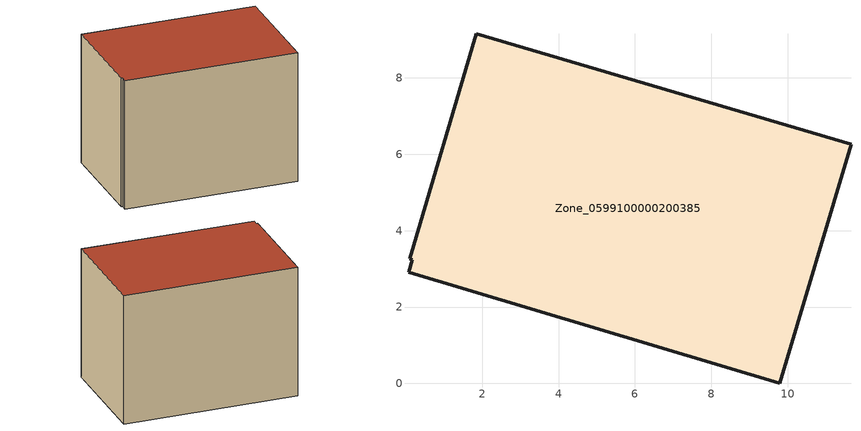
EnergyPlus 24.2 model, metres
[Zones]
Zone_0599100000200385
 floor ground (C_G): 0.07,2.91 0.17,3.24 0.1,3.27 1.85,9.16 11.66,6.26 9.8,0 z0.61
 wall outside (C_F): 11.66,6.26 1.85,9.16 0.1,3.27 0.17,3.24 0.07,2.91 9.8,0 11.66,6.26 z0.61:8.38
 roof outside (C_R): 0.17,3.24 0.07,2.91 9.8,0 11.66,6.26 1.85,9.16 0.1,3.27 z8.38
[BUILDING]
Pand.0599100000200385: North Axis=0; Terrain=City; Loads Convergence Tolerance Value=0.04; Temperature Convergence Tolerance Value=0.4; Solar Distribution=FullExterior; Maximum Number of Warmup Days=25; Minimum Number of Warmup Days=1
[Site:Location]
Rotterdam.The.Hague.AP_ZH_NLD Design_Conditions: Latitude=51.96; Longitude=4.45; Time Zone=1; Elevation=-4.5
[SITE:GROUNDTEMPERATURE:BUILDINGSURFACE]
18, 18, 18, 18, 18, 18, 18, 18, 18, 18, 18, 18
[MATERIAL] Thermal Absorptance=0.9; Solar Absorptance=0.7; Visible Absorptance=0.7
Name | Roughness | Thickness | Conductivity | Density | Specific Heat
G.TC.1965-1974 | MediumSmooth | 0.15 | 0.882353 | 540 | 1210
F.TC.1965-1974 | Rough | 0.3 | 0.697674 | 1920 | 840
R.TC.1965-1974 | MediumRough | 0.2 | 0.232558 | 1500 | 1000
[CONSTRUCTION]
C_G: G.TC.1965-1974
C_F: F.TC.1965-1974
C_R: R.TC.1965-1974
[ZONE]
Zone_0599100000200385: Type=1; Multiplier=1; Ceiling Height=Autocalculate; Volume=Autocalculate; Floor Area=autocalculate; Part of Total Floor Area=Yes
[ZONEINFILTRATION:DESIGNFLOWRATE]
Infil_Zone_0599100000200385: Zone or ZoneList or Space or SpaceList=Zone_0599100000200385; Schedule=AlwaysOn; Design Flow Rate Calculation Method=Flow/Area; Flow Rate per Floor Area=0.003; Constant Term Coefficient=1; Temperature Term Coefficient=0; Velocity Term Coefficient=0; Velocity Squared Term Coefficient=0
[HVACTEMPLATE:ZONE:IDEALLOADSAIRSYSTEM]
Zone_0599100000200385: Maximum Heating Supply Air Temperature=50; Minimum Cooling Supply Air Temperature=13; Maximum Heating Supply Air Humidity Ratio=0.0156; Minimum Cooling Supply Air Humidity Ratio=0.0077; Heating Limit=NoLimit; Cooling Limit=NoLimit; Dehumidification Control Type=ConstantSensibleHeatRatio; Cooling Sensible Heat Ratio=0.7; Dehumidification Setpoint=60; Humidification Control Type=None; Humidification Setpoint=30; Outdoor Air Method=None; Outdoor Air Flow Rate per Person=0.00944; Outdoor Air Flow Rate per Zone Floor Area=0; Outdoor Air Flow Rate per Zone=0; Demand Controlled Ventilation Type=None; Outdoor Air Economizer Type=NoEconomizer; Heat Recovery Type=None; Sensible Heat Recovery Effectiveness=0.7; Latent Heat Recovery Effectiveness=0.65
[ZONECONTROL:THERMOSTAT]
ThermostatControl_Zone_0599100000200385: Zone or ZoneList=Zone_0599100000200385; Control Type Schedule=DualSetpointControlType; Control 1=Thermostat_Zone_0599100000200385; Temperature Difference Between Cutout And Setpoint=0
[THERMOSTATSETPOINT:DUALSETPOINT]
Thermostat_Zone_0599100000200385: Heating Setpoint Temperature Schedule=HeatingSetpoint_Zone_0599100000200385; Cooling Setpoint Temperature Schedule=CoolingSetpoint_Zone_0599100000200385
[SCHEDULE:COMPACT]
HeatingSetpoint_Zone_0599100000200385: Through: 12/31, For: AllDays, Until: 24:00, 21
CoolingSetpoint_Zone_0599100000200385: Through: 12/31, For: AllDays, Until: 24:00, 24
DualSetpointControlType: Through: 12/31, For: AllDays, Until: 24:00, 4
AlwaysOn: Through: 12/31, For: AllDays, Until: 24:00, 1
